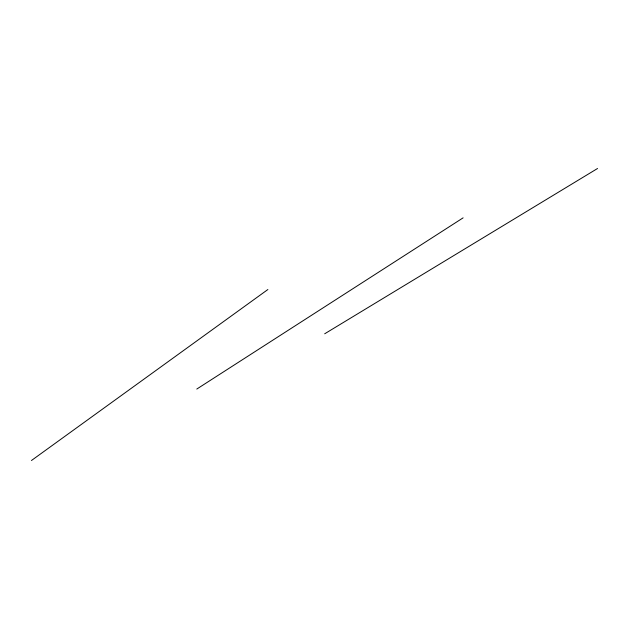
<?xml version="1.0" encoding="UTF-8"?>
<svg xmlns="http://www.w3.org/2000/svg" width="629" height="629" viewBox="0 0 629 629"><rect width="100%" height="100%" fill="white"/><g stroke="black" fill="none" stroke-linecap="round" stroke-linejoin="round"><path stroke-width="0.94" d="M31.45 460.507L267.875 289.529M196.783 389.06L463.109 217.854M324.682 333.795L597.55 168.493"/></g></svg>
